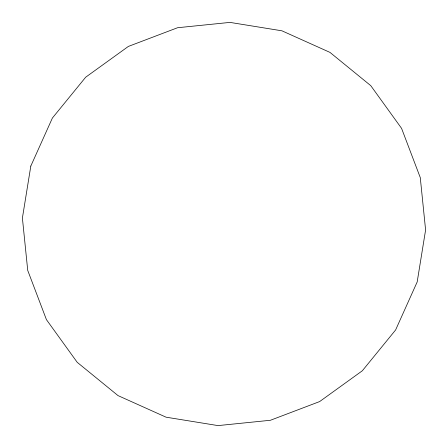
<?xml version="1.0" encoding="UTF-8"?>
<svg xmlns="http://www.w3.org/2000/svg" width="448" height="448" viewBox="0 0 448 448"><rect width="100%" height="100%" fill="white"/><g stroke="black" fill="none" stroke-linecap="round" stroke-linejoin="round"><path stroke-width="0.67" d="M30.817 166.057L22.4 218.03L27.726 270.413L46.424 319.631L77.224 362.331L118.031 395.606L166.057 417.183L218.03 425.6L270.413 420.274L319.631 401.576L362.331 370.776L395.606 329.969L417.183 281.943L425.6 229.97L420.274 177.587L401.576 128.369L370.776 85.669L329.969 52.394L281.943 30.817L229.97 22.4L177.587 27.726L128.369 46.424L85.669 77.224L52.394 118.031L30.817 166.057"/></g></svg>
